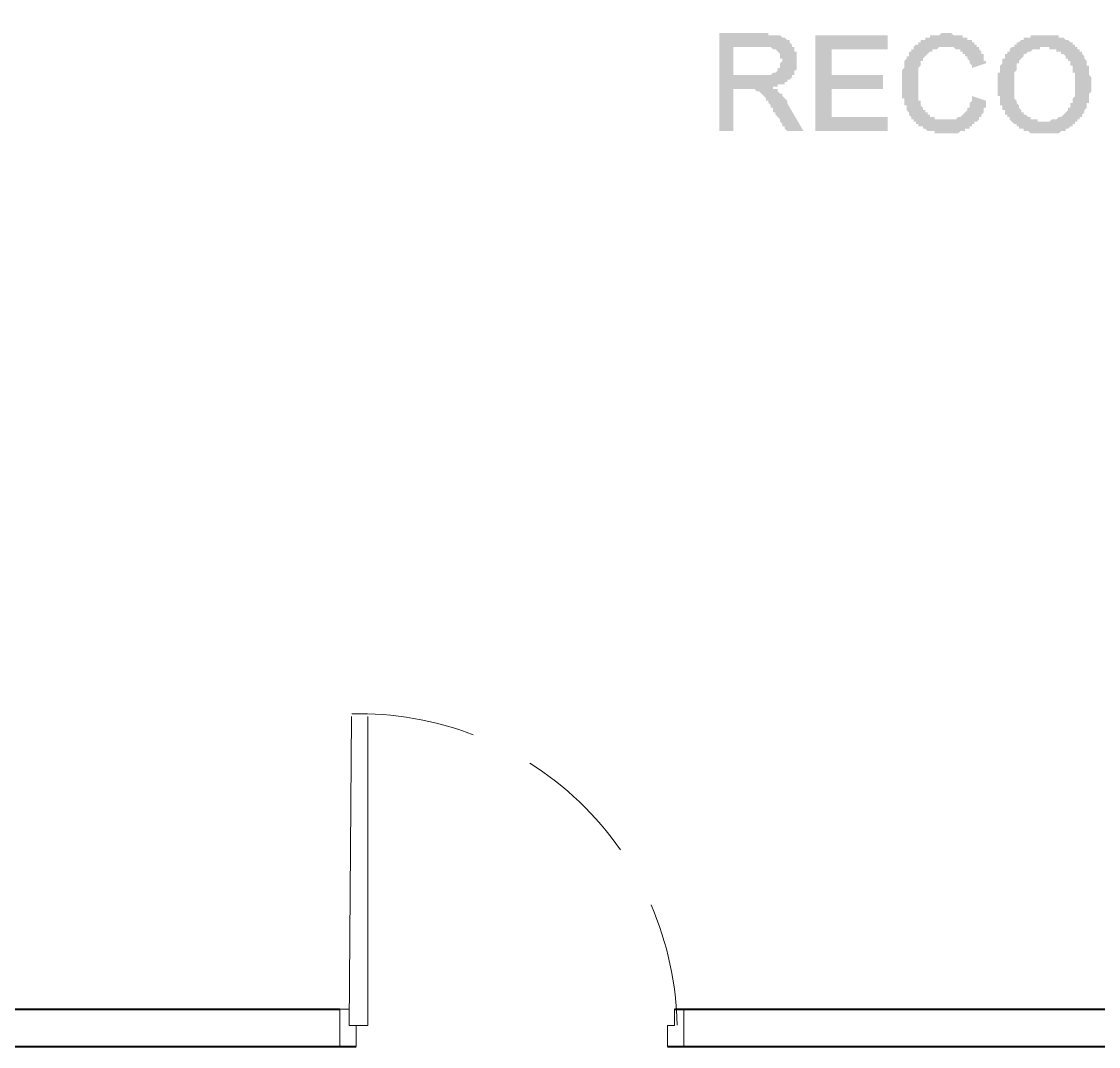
# Model space of a CAD drawing. Header units: inches. Extents: x -11 to 213, y -78 to 40.
# Drawn here: x 3.43 to 6.213, y 23.293 to 25.942 of the extents above; entities that cross this region are included whole.
import ezdxf

# ---------------------------------------------------------------- set-up
doc = ezdxf.new("R2010")
doc.units = ezdxf.units.IN
doc.header["$MEASUREMENT"] = 0
doc.layers.add('PDF_0', color=7, linetype='Continuous')

msp = doc.modelspace()

# ---------------------------------------------------------------- hatches: boundary and pattern name
at = {"layer": 'PDF_0'}
h = msp.add_hatch(color=256, dxfattribs=at)
h.paths.add_polyline_path([(5.45098, 25.65883), (5.40864, 25.65883), (5.4026, 25.66488), (5.4026, 25.67093), (5.39655, 25.67093), (5.39655, 25.67698), (5.3905, 25.68303), (5.3905, 25.68907), (5.3905, 25.68907), (5.38445, 25.69512), (5.38445, 25.69512), (5.3784, 25.70117), (5.3784, 25.70117), (5.3784, 25.70722), (5.37236, 25.70722), (5.37236, 25.71326), (5.37236, 25.71326), (5.37236, 25.71931), (5.36631, 25.71931), (5.36631, 25.71931), (5.36631, 25.72536), (5.36631, 25.72536), (5.36631, 25.72536), (5.36026, 25.73141), (5.36026, 25.73141), (5.36026, 25.73141), (5.36026, 25.73141), (5.36026, 25.73746), (5.35421, 25.73746), (5.35421, 25.7435), (5.35421, 25.7435), (5.34816, 25.74955), (5.34816, 25.74955), (5.34816, 25.74955), (5.34212, 25.7556), (5.34212, 25.7556), (5.34212, 25.7556), (5.33607, 25.76165), (5.33607, 25.76165), (5.33002, 25.76165), (5.33002, 25.76165), (5.32397, 25.7677), (5.32397, 25.7677), (5.32397, 25.7677), (5.31793, 25.7677), (5.31793, 25.7677), (5.31188, 25.7677), (5.31188, 25.7677), (5.30583, 25.7677), (5.30583, 25.7677), (5.26954, 25.7677), (5.26954, 25.65883), (5.23325, 25.65883), (5.23325, 25.91284), (5.34212, 25.91284), (5.34816, 25.91284), (5.35421, 25.91284), (5.35421, 25.91284), (5.36026, 25.91284), (5.36026, 25.9068), (5.36631, 25.9068), (5.37236, 25.9068), (5.37236, 25.9068), (5.3784, 25.9068), (5.3784, 25.9068), (5.38445, 25.9068), (5.38445, 25.9068), (5.3905, 25.9068), (5.3905, 25.9068), (5.39655, 25.90075), (5.39655, 25.90075), (5.4026, 25.90075), (5.4026, 25.90075), (5.40864, 25.8947), (5.40864, 25.8947), (5.41469, 25.8947), (5.41469, 25.88865), (5.41469, 25.88865), (5.42074, 25.88261), (5.42074, 25.88261), (5.42074, 25.87656), (5.42679, 25.87656), (5.42679, 25.87051), (5.42679, 25.87051), (5.42679, 25.86446), (5.43283, 25.86446), (5.43283, 25.85841), (5.43283, 25.85841), (5.43283, 25.85237), (5.43283, 25.85237), (5.43283, 25.84632), (5.43283, 25.84632), (5.43283, 25.84027), (5.43283, 25.84027), (5.43283, 25.83422), (5.43283, 25.83422), (5.43283, 25.82817), (5.43283, 25.82817), (5.43283, 25.82213), (5.43283, 25.81608), (5.42679, 25.81608), (5.42679, 25.81003), (5.42679, 25.81003), (5.42679, 25.80398), (5.42679, 25.80398), (5.42074, 25.80398), (5.42074, 25.79793), (5.42074, 25.79793), (5.41469, 25.79189), (5.41469, 25.79189), (5.41469, 25.79189), (5.40864, 25.79189), (5.40864, 25.78584), (5.4026, 25.78584), (5.4026, 25.78584), (5.4026, 25.77979), (5.39655, 25.77979), (5.39655, 25.77979), (5.3905, 25.77979), (5.38445, 25.77979), (5.38445, 25.77374), (5.3784, 25.77374), (5.3784, 25.77374), (5.37236, 25.77374), (5.37236, 25.77374), (5.36631, 25.77374), (5.36631, 25.77374), (5.36631, 25.77374), (5.36631, 25.77374), (5.37236, 25.77374), (5.37236, 25.77374), (5.37236, 25.7677), (5.3784, 25.7677), (5.3784, 25.7677), (5.38445, 25.7677), (5.38445, 25.76165), (5.38445, 25.76165), (5.3905, 25.7556), (5.3905, 25.7556), (5.39655, 25.7556), (5.39655, 25.74955), (5.39655, 25.74955), (5.4026, 25.7435), (5.4026, 25.7435), (5.40864, 25.73746), (5.40864, 25.73141), (5.40864, 25.73141)], flags=0)
h.paths.add_polyline_path([(5.26954, 25.80398), (5.33607, 25.80398), (5.34212, 25.80398), (5.34816, 25.80398), (5.34816, 25.80398), (5.35421, 25.80398), (5.35421, 25.80398), (5.36026, 25.80398), (5.36026, 25.80398), (5.36631, 25.80398), (5.36631, 25.80398), (5.36631, 25.80398), (5.37236, 25.81003), (5.37236, 25.81003), (5.3784, 25.81003), (5.3784, 25.81003), (5.38445, 25.81608), (5.38445, 25.81608), (5.38445, 25.82213), (5.3905, 25.82213), (5.3905, 25.82213), (5.3905, 25.82817), (5.3905, 25.83422), (5.3905, 25.83422), (5.39655, 25.84027), (5.39655, 25.84027), (5.39655, 25.84632), (5.3905, 25.84632), (5.3905, 25.85237), (5.3905, 25.85237), (5.3905, 25.85841), (5.3905, 25.85841), (5.38445, 25.86446), (5.38445, 25.86446), (5.38445, 25.86446), (5.3784, 25.87051), (5.3784, 25.87051), (5.3784, 25.87051), (5.37236, 25.87051), (5.37236, 25.87051), (5.36631, 25.87656), (5.36631, 25.87656), (5.36026, 25.87656), (5.35421, 25.87656), (5.35421, 25.87656), (5.34816, 25.87656), (5.34816, 25.87656), (5.26954, 25.87656)], flags=0)
for points in [[(5.92273, 25.73746), (5.92273, 25.73746), (5.92273, 25.73141), (5.92273, 25.72536), (5.92273, 25.72536), (5.92273, 25.71931), (5.91668, 25.71931), (5.91668, 25.71326), (5.91668, 25.70722), (5.91668, 25.70722), (5.91064, 25.70117), (5.91064, 25.70117), (5.91064, 25.69512), (5.90459, 25.69512), (5.90459, 25.69512), (5.90459, 25.68907), (5.90459, 25.68907), (5.89854, 25.68303), (5.89854, 25.68303), (5.89249, 25.68303), (5.89249, 25.67698), (5.89249, 25.67698), (5.88644, 25.67698), (5.88644, 25.67093), (5.88644, 25.67093), (5.8804, 25.67093), (5.8804, 25.66488), (5.87435, 25.66488), (5.87435, 25.66488), (5.8683, 25.66488), (5.8683, 25.65883), (5.86225, 25.65883), (5.86225, 25.65883), (5.8562, 25.65883), (5.8562, 25.65883), (5.85016, 25.65279), (5.85016, 25.65279), (5.84411, 25.65279), (5.83806, 25.65279), (5.83806, 25.65279), (5.83201, 25.65279), (5.83201, 25.65279), (5.82597, 25.65279), (5.81992, 25.65279), (5.81992, 25.65279), (5.81387, 25.65279), (5.81387, 25.65279), (5.80782, 25.65279), (5.80782, 25.65279), (5.80177, 25.65279), (5.79573, 25.65279), (5.79573, 25.65279), (5.78968, 25.65279), (5.78968, 25.65883), (5.78363, 25.65883), (5.77758, 25.65883), (5.77758, 25.65883), (5.77153, 25.65883), (5.77153, 25.65883), (5.76549, 25.66488), (5.76549, 25.66488), (5.75944, 25.66488), (5.75944, 25.66488), (5.75944, 25.67093), (5.75339, 25.67093), (5.75339, 25.67093), (5.74734, 25.67093), (5.74734, 25.67698), (5.74734, 25.67698), (5.74129, 25.67698), (5.74129, 25.68303), (5.73525, 25.68303), (5.73525, 25.68303), (5.73525, 25.68907), (5.7292, 25.68907), (5.7292, 25.68907), (5.7292, 25.69512), (5.7292, 25.69512), (5.72315, 25.70117), (5.72315, 25.70117), (5.72315, 25.70722), (5.72315, 25.70722), (5.7171, 25.71326), (5.7171, 25.71326), (5.7171, 25.71931), (5.7171, 25.71931), (5.7171, 25.72536), (5.71106, 25.72536), (5.71106, 25.73141), (5.71106, 25.73141), (5.71106, 25.73746), (5.71106, 25.73746), (5.71106, 25.7435), (5.70501, 25.7435), (5.70501, 25.74955), (5.70501, 25.7556), (5.70501, 25.7556), (5.70501, 25.76165), (5.70501, 25.76165), (5.70501, 25.7677), (5.70501, 25.7677), (5.70501, 25.77374), (5.70501, 25.77979), (5.70501, 25.77979), (5.70501, 25.78584), (5.70501, 25.78584), (5.70501, 25.79189), (5.70501, 25.79793), (5.70501, 25.79793), (5.70501, 25.80398), (5.70501, 25.80398), (5.70501, 25.81003), (5.70501, 25.81608), (5.70501, 25.81608), (5.71106, 25.82213), (5.71106, 25.82213), (5.71106, 25.82817), (5.71106, 25.82817), (5.71106, 25.83422), (5.71106, 25.83422), (5.71106, 25.84027), (5.7171, 25.84632), (5.7171, 25.84632), (5.7171, 25.84632), (5.7171, 25.85237), (5.72315, 25.85237), (5.72315, 25.85841), (5.72315, 25.85841), (5.72315, 25.86446), (5.7292, 25.86446), (5.7292, 25.87051), (5.7292, 25.87051), (5.73525, 25.87051), (5.73525, 25.87656), (5.73525, 25.87656), (5.73525, 25.87656), (5.74129, 25.88261), (5.74129, 25.88261), (5.74734, 25.88261), (5.74734, 25.88865), (5.75339, 25.88865), (5.75339, 25.88865), (5.75339, 25.8947), (5.75944, 25.8947), (5.75944, 25.8947), (5.76549, 25.8947), (5.76549, 25.90075), (5.77153, 25.90075), (5.77153, 25.90075), (5.77758, 25.90075), (5.77758, 25.9068), (5.78363, 25.9068), (5.78363, 25.9068), (5.78968, 25.9068), (5.78968, 25.9068), (5.79573, 25.9068), (5.80177, 25.9068), (5.80177, 25.9068), (5.80782, 25.91284), (5.80782, 25.91284), (5.81387, 25.91284), (5.81387, 25.91284), (5.81992, 25.91284), (5.82597, 25.91284), (5.82597, 25.91284), (5.83201, 25.91284), (5.83201, 25.91284), (5.83806, 25.9068), (5.84411, 25.9068), (5.84411, 25.9068), (5.85016, 25.9068), (5.85016, 25.9068), (5.8562, 25.9068), (5.8562, 25.9068), (5.86225, 25.9068), (5.86225, 25.90075), (5.8683, 25.90075), (5.8683, 25.90075), (5.87435, 25.90075), (5.87435, 25.8947), (5.8804, 25.8947), (5.8804, 25.8947), (5.88644, 25.8947), (5.88644, 25.88865), (5.88644, 25.88865), (5.89249, 25.88865), (5.89249, 25.88261), (5.89249, 25.88261), (5.89854, 25.88261), (5.89854, 25.87656), (5.90459, 25.87656), (5.90459, 25.87656), (5.90459, 25.87051), (5.90459, 25.87051), (5.91064, 25.86446), (5.91064, 25.86446), (5.91064, 25.85841), (5.91668, 25.85841), (5.91668, 25.85237), (5.91668, 25.85237), (5.91668, 25.84632), (5.91668, 25.84027), (5.92273, 25.84027), (5.92273, 25.83422), (5.92273, 25.83422), (5.88644, 25.82213), (5.88644, 25.82817), (5.8804, 25.83422), (5.8804, 25.83422), (5.8804, 25.84027), (5.8804, 25.84027), (5.87435, 25.84632), (5.87435, 25.84632), (5.87435, 25.85237), (5.8683, 25.85237), (5.8683, 25.85841), (5.8683, 25.85841), (5.86225, 25.85841), (5.86225, 25.86446), (5.86225, 25.86446), (5.8562, 25.86446), (5.8562, 25.87051), (5.85016, 25.87051), (5.85016, 25.87051), (5.84411, 25.87051), (5.84411, 25.87051), (5.83806, 25.87656), (5.83806, 25.87656), (5.83201, 25.87656), (5.83201, 25.87656), (5.82597, 25.87656), (5.81992, 25.87656), (5.81992, 25.87656), (5.81992, 25.87656), (5.81387, 25.87656), (5.81387, 25.87656), (5.80782, 25.87656), (5.80177, 25.87656), (5.80177, 25.87656), (5.79573, 25.87051), (5.79573, 25.87051), (5.78968, 25.87051), (5.78968, 25.87051), (5.78363, 25.87051), (5.78363, 25.86446), (5.77758, 25.86446), (5.77758, 25.86446), (5.77758, 25.86446), (5.77153, 25.85841), (5.77153, 25.85841), (5.76549, 25.85237), (5.76549, 25.85237), (5.76549, 25.85237), (5.76549, 25.85237), (5.75944, 25.84632), (5.75944, 25.84632), (5.75944, 25.84027), (5.75339, 25.84027), (5.75339, 25.83422), (5.75339, 25.83422), (5.75339, 25.82817), (5.75339, 25.82817), (5.74734, 25.82213), (5.74734, 25.82213), (5.74734, 25.81608), (5.74734, 25.81608), (5.74734, 25.81003), (5.74734, 25.81003), (5.74734, 25.80398), (5.74734, 25.79793), (5.74734, 25.79793), (5.74734, 25.79189), (5.74734, 25.78584), (5.74734, 25.78584), (5.74734, 25.78584), (5.74734, 25.77979), (5.74734, 25.77374), (5.74734, 25.77374), (5.74734, 25.7677), (5.74734, 25.76165), (5.74734, 25.76165), (5.74734, 25.7556), (5.74734, 25.74955), (5.74734, 25.74955), (5.74734, 25.7435), (5.74734, 25.7435), (5.74734, 25.73746), (5.75339, 25.73746), (5.75339, 25.73141), (5.75339, 25.73141), (5.75339, 25.72536), (5.75339, 25.72536), (5.75944, 25.71931), (5.75944, 25.71931), (5.75944, 25.71931), (5.75944, 25.71326), (5.76549, 25.71326), (5.76549, 25.71326), (5.76549, 25.70722), (5.77153, 25.70722), (5.77153, 25.70117), (5.77153, 25.70117), (5.77758, 25.70117), (5.77758, 25.69512), (5.78363, 25.69512), (5.78363, 25.69512), (5.78968, 25.69512), (5.78968, 25.68907), (5.79573, 25.68907), (5.79573, 25.68907), (5.80177, 25.68907), (5.80177, 25.68907), (5.80782, 25.68907), (5.81387, 25.68907), (5.81387, 25.68907), (5.81992, 25.68907), (5.81992, 25.68907), (5.81992, 25.68907), (5.82597, 25.68907), (5.83201, 25.68907), (5.83201, 25.68907), (5.83806, 25.68907), (5.83806, 25.68907), (5.84411, 25.68907), (5.84411, 25.68907), (5.85016, 25.69512), (5.85016, 25.69512), (5.8562, 25.69512), (5.8562, 25.69512), (5.86225, 25.70117), (5.86225, 25.70117), (5.86225, 25.70117), (5.8683, 25.70722), (5.8683, 25.70722), (5.8683, 25.70722), (5.87435, 25.71326), (5.87435, 25.71326), (5.87435, 25.71931), (5.8804, 25.71931), (5.8804, 25.72536), (5.8804, 25.72536), (5.8804, 25.73141), (5.8804, 25.73141), (5.88644, 25.73746), (5.88644, 25.7435), (5.88644, 25.7435), (5.88644, 25.74955)], [(5.66871, 25.65883), (5.48123, 25.65883), (5.48123, 25.9068), (5.66871, 25.9068), (5.66871, 25.87051), (5.52356, 25.87051), (5.52356, 25.80398), (5.65662, 25.80398), (5.65662, 25.7677), (5.52356, 25.7677), (5.52356, 25.69512), (5.66871, 25.69512)]]:
    msp.add_hatch(color=256, dxfattribs=at).paths.add_polyline_path(points)
h = msp.add_hatch(color=256, dxfattribs=at)
h.paths.add_polyline_path([(6.07393, 25.90681), (6.07998, 25.90681), (6.07998, 25.90681), (6.08603, 25.90681), (6.08603, 25.90681), (6.09208, 25.90681), (6.09813, 25.90681), (6.09813, 25.90681), (6.10417, 25.90681), (6.10417, 25.90681), (6.11022, 25.90681), (6.11022, 25.90076), (6.11627, 25.90076), (6.11627, 25.90076), (6.12232, 25.90076), (6.12232, 25.90076), (6.12836, 25.89471), (6.12836, 25.89471), (6.13441, 25.89471), (6.13441, 25.89471), (6.14046, 25.88866), (6.14046, 25.88866), (6.14651, 25.88866), (6.14651, 25.88261), (6.14651, 25.88261), (6.15256, 25.88261), (6.15256, 25.87657), (6.1586, 25.87657), (6.1586, 25.87052), (6.1586, 25.87052), (6.16465, 25.87052), (6.16465, 25.86447), (6.16465, 25.86447), (6.1707, 25.86447), (6.1707, 25.85842), (6.1707, 25.85842), (6.17675, 25.85237), (6.17675, 25.85237), (6.17675, 25.84633), (6.17675, 25.84633), (6.1828, 25.84028), (6.1828, 25.84028), (6.1828, 25.83423), (6.1828, 25.83423), (6.1828, 25.82818), (6.18884, 25.82818), (6.18884, 25.82214), (6.18884, 25.82214), (6.18884, 25.81609), (6.18884, 25.81609), (6.18884, 25.81004), (6.18884, 25.81004), (6.18884, 25.80399), (6.19489, 25.79794), (6.19489, 25.79794), (6.19489, 25.7919), (6.19489, 25.7919), (6.19489, 25.78585), (6.19489, 25.7798), (6.19489, 25.7798), (6.19489, 25.7798), (6.19489, 25.77375), (6.19489, 25.7677), (6.19489, 25.7677), (6.19489, 25.76166), (6.19489, 25.76166), (6.18884, 25.75561), (6.18884, 25.74956), (6.18884, 25.74956), (6.18884, 25.74351), (6.18884, 25.74351), (6.18884, 25.73747), (6.18884, 25.73747), (6.18884, 25.73142), (6.1828, 25.73142), (6.1828, 25.72537), (6.1828, 25.72537), (6.1828, 25.71932), (6.1828, 25.71932), (6.17675, 25.71327), (6.17675, 25.71327), (6.17675, 25.70723), (6.17675, 25.70723), (6.1707, 25.70118), (6.1707, 25.70118), (6.1707, 25.69513), (6.16465, 25.69513), (6.16465, 25.69513), (6.16465, 25.68908), (6.1586, 25.68908), (6.1586, 25.68303), (6.1586, 25.68303), (6.15256, 25.68303), (6.15256, 25.67699), (6.14651, 25.67699), (6.14651, 25.67094), (6.14046, 25.67094), (6.14046, 25.67094), (6.14046, 25.67094), (6.13441, 25.66489), (6.13441, 25.66489), (6.12836, 25.66489), (6.12836, 25.65884), (6.12232, 25.65884), (6.12232, 25.65884), (6.11627, 25.65884), (6.11627, 25.65884), (6.11022, 25.6528), (6.11022, 25.6528), (6.10417, 25.6528), (6.10417, 25.6528), (6.09813, 25.6528), (6.09208, 25.6528), (6.09208, 25.6528), (6.08603, 25.6528), (6.08603, 25.6528), (6.07998, 25.6528), (6.07998, 25.6528), (6.07393, 25.6528), (6.07393, 25.6528), (6.06789, 25.6528), (6.06184, 25.6528), (6.06184, 25.6528), (6.05579, 25.6528), (6.05579, 25.6528), (6.04974, 25.6528), (6.04974, 25.6528), (6.04369, 25.6528), (6.03765, 25.6528), (6.03765, 25.6528), (6.0316, 25.65884), (6.0316, 25.65884), (6.02555, 25.65884), (6.02555, 25.65884), (6.0195, 25.65884), (6.0195, 25.66489), (6.01346, 25.66489), (6.01346, 25.66489), (6.00741, 25.66489), (6.00741, 25.67094), (6.00741, 25.67094), (6.00136, 25.67094), (6.00136, 25.67699), (5.99531, 25.67699), (5.99531, 25.67699), (5.98926, 25.68303), (5.98926, 25.68303), (5.98926, 25.68303), (5.98322, 25.68908), (5.98322, 25.68908), (5.98322, 25.69513), (5.97717, 25.69513), (5.97717, 25.70118), (5.97717, 25.70118), (5.97112, 25.70118), (5.97112, 25.70723), (5.97112, 25.70723), (5.97112, 25.71327), (5.96507, 25.71327), (5.96507, 25.71932), (5.96507, 25.71932), (5.96507, 25.72537), (5.95902, 25.72537), (5.95902, 25.73142), (5.95902, 25.73142), (5.95902, 25.73747), (5.95902, 25.73747), (5.95902, 25.74351), (5.95902, 25.74956), (5.95298, 25.74956), (5.95298, 25.75561), (5.95298, 25.75561), (5.95298, 25.76166), (5.95298, 25.76166), (5.95298, 25.7677), (5.95298, 25.77375), (5.95298, 25.77375), (5.95298, 25.7798), (5.95298, 25.7798), (5.95298, 25.78585), (5.95298, 25.7919), (5.95298, 25.7919), (5.95298, 25.79794), (5.95298, 25.79794), (5.95298, 25.80399), (5.95298, 25.81004), (5.95902, 25.81004), (5.95902, 25.81609), (5.95902, 25.81609), (5.95902, 25.82214), (5.95902, 25.82214), (5.95902, 25.82818), (5.95902, 25.82818), (5.96507, 25.83423), (5.96507, 25.83423), (5.96507, 25.84028), (5.96507, 25.84028), (5.96507, 25.84633), (5.97112, 25.84633), (5.97112, 25.85237), (5.97112, 25.85237), (5.97112, 25.85842), (5.97717, 25.85842), (5.97717, 25.86447), (5.97717, 25.86447), (5.98322, 25.86447), (5.98322, 25.87052), (5.98322, 25.87052), (5.98926, 25.87657), (5.98926, 25.87657), (5.99531, 25.87657), (5.99531, 25.88261), (5.99531, 25.88261), (6.00136, 25.88261), (6.00136, 25.88866), (6.00741, 25.88866), (6.00741, 25.88866), (6.01346, 25.89471), (6.01346, 25.89471), (6.01346, 25.89471), (6.0195, 25.89471), (6.0195, 25.90076), (6.02555, 25.90076), (6.02555, 25.90076), (6.0316, 25.90076), (6.03765, 25.90076), (6.03765, 25.90681), (6.04369, 25.90681), (6.04369, 25.90681), (6.04974, 25.90681), (6.04974, 25.90681), (6.05579, 25.90681), (6.05579, 25.90681), (6.06184, 25.90681), (6.06789, 25.90681), (6.06789, 25.90681), (6.07393, 25.90681), (6.07393, 25.90681)], flags=0)
h.paths.add_polyline_path([(6.07393, 25.68303), (6.07393, 25.68303), (6.07998, 25.68303), (6.07998, 25.68303), (6.08603, 25.68303), (6.09208, 25.68908), (6.09208, 25.68908), (6.09813, 25.68908), (6.09813, 25.68908), (6.10417, 25.68908), (6.10417, 25.68908), (6.11022, 25.69513), (6.11022, 25.69513), (6.11627, 25.69513), (6.11627, 25.69513), (6.12232, 25.70118), (6.12232, 25.70118), (6.12232, 25.70118), (6.12836, 25.70723), (6.12836, 25.70723), (6.12836, 25.70723), (6.13441, 25.71327), (6.13441, 25.71327), (6.13441, 25.71327), (6.13441, 25.71932), (6.14046, 25.71932), (6.14046, 25.72537), (6.14046, 25.72537), (6.14046, 25.73142), (6.14651, 25.73142), (6.14651, 25.73747), (6.14651, 25.73747), (6.14651, 25.74351), (6.14651, 25.74351), (6.15256, 25.74956), (6.15256, 25.74956), (6.15256, 25.75561), (6.15256, 25.76166), (6.15256, 25.76166), (6.15256, 25.7677), (6.15256, 25.7677), (6.15256, 25.77375), (6.15256, 25.7798), (6.15256, 25.7798), (6.15256, 25.78585), (6.15256, 25.7919), (6.15256, 25.7919), (6.15256, 25.79794), (6.15256, 25.80399), (6.15256, 25.80399), (6.15256, 25.81004), (6.14651, 25.81004), (6.14651, 25.81609), (6.14651, 25.81609), (6.14651, 25.82214), (6.14651, 25.82214), (6.14651, 25.82818), (6.14046, 25.82818), (6.14046, 25.83423), (6.14046, 25.83423), (6.14046, 25.84028), (6.13441, 25.84028), (6.13441, 25.84633), (6.13441, 25.84633), (6.12836, 25.84633), (6.12836, 25.84633), (6.12836, 25.85237), (6.12836, 25.85237), (6.12232, 25.85842), (6.12232, 25.85842), (6.11627, 25.85842), (6.11627, 25.86447), (6.11022, 25.86447), (6.11022, 25.86447), (6.10417, 25.86447), (6.10417, 25.87052), (6.09813, 25.87052), (6.09813, 25.87052), (6.09208, 25.87052), (6.09208, 25.87052), (6.08603, 25.87052), (6.08603, 25.87657), (6.07998, 25.87657), (6.07998, 25.87657), (6.07393, 25.87657), (6.06789, 25.87657), (6.06789, 25.87657), (6.06184, 25.87657), (6.06184, 25.87052), (6.05579, 25.87052), (6.05579, 25.87052), (6.04974, 25.87052), (6.04974, 25.87052), (6.04369, 25.87052), (6.04369, 25.87052), (6.03765, 25.86447), (6.03765, 25.86447), (6.0316, 25.86447), (6.0316, 25.86447), (6.02555, 25.85842), (6.02555, 25.85842), (6.0195, 25.85842), (6.0195, 25.85237), (6.0195, 25.85237), (6.01346, 25.84633), (6.01346, 25.84633), (6.01346, 25.84633), (6.00741, 25.84028), (6.00741, 25.84028), (6.00741, 25.83423), (6.00741, 25.83423), (6.00136, 25.83423), (6.00136, 25.82818), (6.00136, 25.82818), (6.00136, 25.82214), (6.00136, 25.82214), (6.00136, 25.81609), (5.99531, 25.81004), (5.99531, 25.81004), (5.99531, 25.80399), (5.99531, 25.80399), (5.99531, 25.79794), (5.99531, 25.7919), (5.99531, 25.7919), (5.99531, 25.78585), (5.99531, 25.7798), (5.99531, 25.7798), (5.99531, 25.77375), (5.99531, 25.77375), (5.99531, 25.7677), (5.99531, 25.7677), (5.99531, 25.76166), (5.99531, 25.75561), (5.99531, 25.75561), (5.99531, 25.74956), (5.99531, 25.74956), (5.99531, 25.74351), (5.99531, 25.74351), (6.00136, 25.73747), (6.00136, 25.73747), (6.00136, 25.73142), (6.00136, 25.73142), (6.00741, 25.72537), (6.00741, 25.72537), (6.00741, 25.71932), (6.00741, 25.71932), (6.01346, 25.71327), (6.01346, 25.71327), (6.01346, 25.70723), (6.0195, 25.70723), (6.0195, 25.70723), (6.0195, 25.70118), (6.02555, 25.70118), (6.02555, 25.70118), (6.0316, 25.69513), (6.0316, 25.69513), (6.03765, 25.69513), (6.03765, 25.68908), (6.04369, 25.68908), (6.04369, 25.68908), (6.04974, 25.68908), (6.04974, 25.68908), (6.05579, 25.68908), (6.05579, 25.68303), (6.06184, 25.68303), (6.06184, 25.68303), (6.06789, 25.68303), (6.07393, 25.68303), (6.07393, 25.68303)], flags=0)

# ---------------------------------------------------------------- linework, layer by layer
at = {"layer": 'PDF_0', "lineweight": 40}
for points in [[(0.16435, 25.94209), (0.27926, 25.94209), (0.27926, 23.29312), (4.29505, 23.29312)], [(2.94637, 23.38988), (4.25271, 23.38988)], [(5.11756, 23.38988), (8.16569, 23.38988)], [(5.55905, 23.38988), (5.55905, 23.38988)], [(5.09941, 23.29312), (8.16569, 23.29312), (8.76443, 23.29312)]]:
    msp.add_lwpolyline(points, dxfattribs=at)
at = {"layer": 'PDF_0', "lineweight": 13}
for points in [[(4.32529, 24.14587), (4.32529, 23.34755), (4.2769, 23.34755), (4.28295, 24.14587)], [(5.14175, 23.29312), (5.14175, 23.38988)], [(5.09941, 23.29312), (5.09941, 23.34755)]]:
    msp.add_lwpolyline(points, dxfattribs=at)
for points in [[(4.2769, 23.38988), (4.2769, 23.34755), (4.29505, 23.34755), (4.29505, 23.29312), (4.25271, 23.29312), (4.25271, 23.38988)], [(5.11756, 23.38988), (5.11756, 23.34755), (5.09941, 23.34755), (5.09941, 23.29312), (5.14175, 23.29312), (5.14175, 23.38988)]]:
    msp.add_lwpolyline(points, close=True, dxfattribs=at)
at = {"layer": 'PDF_0', "lineweight": 5}
for start, end in [(69.07103, 91.45569), (34.8157, 57.65073), (1.01623, 23.40088)]:
    msp.add_arc((4.30486, 23.33333), 0.81949, start, end, dxfattribs=at)

doc.saveas('drawing.dxf')
